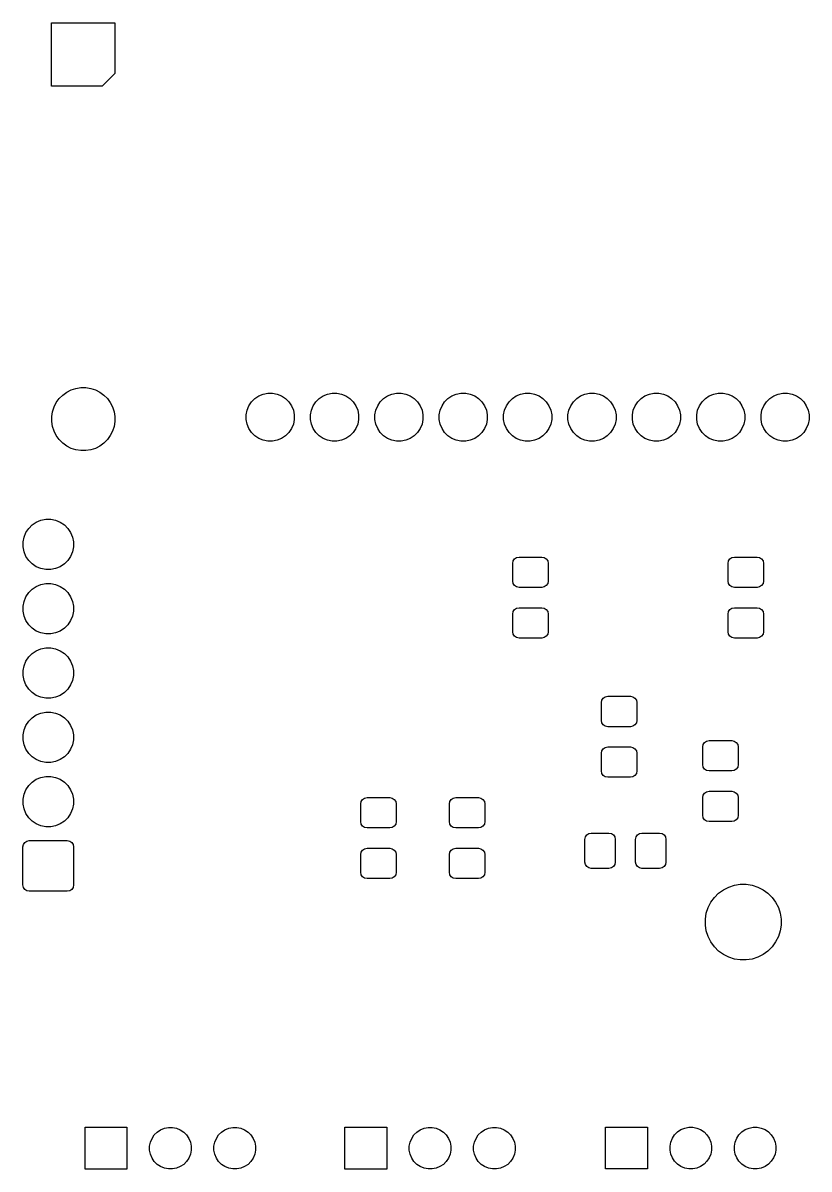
# Model space of a CAD drawing. Extents: x 113 to 235, y -124 to -74.
# Drawn here: x 142.72 to 173.75, y -124.07 to -78.8 of the extents above; entities that cross this region are included whole.
import ezdxf

# ---------------------------------------------------------------- set-up
doc = ezdxf.new("R2010")
doc.units = 0
doc.layers.add('BLACK', color=7, linetype='CONTINUOUS')

msp = doc.modelspace()

# ---------------------------------------------------------------- linework, layer by layer
at = {"layer": 'BLACK', "linetype": 'CONTINUOUS'}
for p, q in [((143.850002, -81.299998), (143.850002, -78.799998)), ((143.850002, -78.799998), (146.350002, -78.799998)), ((146.350002, -78.799998), (146.350002, -80.799998)), ((146.350002, -80.799998), (145.850002, -81.299998)), ((145.850002, -81.299998), (143.850002, -81.299998)), ((144.621647, -93.295149), (144.808194, -93.234536)), ((144.808194, -93.234536), (145.001927, -93.203851)), ((145.001927, -93.203851), (145.198075, -93.203851)), ((145.198075, -93.203851), (145.391808, -93.234536)), ((145.391808, -93.234536), (145.578355, -93.295149)), ((144.034201, -93.796875), (144.149494, -93.638188)), ((144.149494, -93.638188), (144.288191, -93.499491)), ((144.288191, -93.499491), (144.446878, -93.384198)), ((144.446878, -93.384198), (144.621647, -93.295149)), ((145.578355, -93.295149), (145.753124, -93.384198)), ((145.753124, -93.384198), (145.911811, -93.499491)), ((145.911811, -93.499491), (146.050508, -93.638188)), ((146.050508, -93.638188), (146.165801, -93.796875)), ((151.743708, -93.76574), (151.87574, -93.633708)), ((151.87574, -93.633708), (152.030995, -93.52997)), ((152.030995, -93.52997), (152.203504, -93.458514)), ((152.203504, -93.458514), (152.386639, -93.422087)), ((152.386639, -93.422087), (152.573361, -93.422087)), ((152.573361, -93.422087), (152.756496, -93.458514)), ((152.756496, -93.458514), (152.929005, -93.52997)), ((152.929005, -93.52997), (153.08426, -93.633708)), ((153.08426, -93.633708), (153.216292, -93.76574)), ((154.283708, -93.76574), (154.41574, -93.633708)), ((154.41574, -93.633708), (154.570995, -93.52997)), ((154.570995, -93.52997), (154.743504, -93.458514)), ((154.743504, -93.458514), (154.926639, -93.422087)), ((154.926639, -93.422087), (155.113361, -93.422087)), ((155.113361, -93.422087), (155.296496, -93.458514)), ((155.296496, -93.458514), (155.469005, -93.52997)), ((155.469005, -93.52997), (155.62426, -93.633708)), ((155.62426, -93.633708), (155.756292, -93.76574)), ((156.823708, -93.76574), (156.95574, -93.633708)), ((156.95574, -93.633708), (157.110995, -93.52997)), ((157.110995, -93.52997), (157.283504, -93.458514)), ((157.283504, -93.458514), (157.466639, -93.422087)), ((157.466639, -93.422087), (157.653361, -93.422087)), ((157.653361, -93.422087), (157.836496, -93.458514)), ((157.836496, -93.458514), (158.009005, -93.52997)), ((158.009005, -93.52997), (158.16426, -93.633708)), ((158.16426, -93.633708), (158.296292, -93.76574)), ((159.363708, -93.76574), (159.49574, -93.633708)), ((159.49574, -93.633708), (159.650995, -93.52997)), ((159.650995, -93.52997), (159.823504, -93.458514)), ((159.823504, -93.458514), (160.006639, -93.422087)), ((160.006639, -93.422087), (160.193361, -93.422087)), ((160.193361, -93.422087), (160.376496, -93.458514)), ((160.376496, -93.458514), (160.549005, -93.52997)), ((160.549005, -93.52997), (160.70426, -93.633708)), ((160.70426, -93.633708), (160.836292, -93.76574)), ((161.903708, -93.76574), (162.03574, -93.633708)), ((162.03574, -93.633708), (162.190995, -93.52997)), ((162.190995, -93.52997), (162.363504, -93.458514)), ((162.363504, -93.458514), (162.546639, -93.422087)), ((162.546639, -93.422087), (162.733361, -93.422087)), ((162.733361, -93.422087), (162.916496, -93.458514)), ((162.916496, -93.458514), (163.089005, -93.52997)), ((163.089005, -93.52997), (163.24426, -93.633708)), ((163.24426, -93.633708), (163.376292, -93.76574)), ((164.443708, -93.76574), (164.57574, -93.633708)), ((164.57574, -93.633708), (164.730995, -93.52997)), ((164.730995, -93.52997), (164.903504, -93.458514)), ((164.903504, -93.458514), (165.086639, -93.422087)), ((165.086639, -93.422087), (165.273361, -93.422087)), ((165.273361, -93.422087), (165.456496, -93.458514)), ((165.456496, -93.458514), (165.629005, -93.52997)), ((165.629005, -93.52997), (165.78426, -93.633708)), ((165.78426, -93.633708), (165.916292, -93.76574)), ((166.983708, -93.76574), (167.11574, -93.633708)), ((167.11574, -93.633708), (167.270995, -93.52997)), ((167.270995, -93.52997), (167.443504, -93.458514)), ((167.443504, -93.458514), (167.626639, -93.422087)), ((167.626639, -93.422087), (167.813361, -93.422087)), ((167.813361, -93.422087), (167.996496, -93.458514)), ((167.996496, -93.458514), (168.169005, -93.52997)), ((168.169005, -93.52997), (168.32426, -93.633708)), ((168.32426, -93.633708), (168.456292, -93.76574)), ((169.523708, -93.76574), (169.65574, -93.633708)), ((169.65574, -93.633708), (169.810995, -93.52997)), ((169.810995, -93.52997), (169.983504, -93.458514)), ((169.983504, -93.458514), (170.166639, -93.422087)), ((170.166639, -93.422087), (170.353361, -93.422087)), ((170.353361, -93.422087), (170.536496, -93.458514)), ((170.536496, -93.458514), (170.709005, -93.52997)), ((170.709005, -93.52997), (170.86426, -93.633708)), ((170.86426, -93.633708), (170.996292, -93.76574)), ((172.063708, -93.76574), (172.19574, -93.633708)), ((172.19574, -93.633708), (172.350995, -93.52997)), ((172.350995, -93.52997), (172.523504, -93.458514)), ((172.523504, -93.458514), (172.706639, -93.422087)), ((172.706639, -93.422087), (172.893361, -93.422087)), ((172.893361, -93.422087), (173.076496, -93.458514)), ((173.076496, -93.458514), (173.249005, -93.52997)), ((173.249005, -93.52997), (173.40426, -93.633708)), ((173.40426, -93.633708), (173.536292, -93.76574)), ((143.853854, -94.351924), (143.884539, -94.158191)), ((143.884539, -94.158191), (143.945152, -93.971644)), ((143.945152, -93.971644), (144.034201, -93.796875)), ((146.165801, -93.796875), (146.25485, -93.971644)), ((146.25485, -93.971644), (146.315463, -94.158191)), ((146.315463, -94.158191), (146.346148, -94.351924)), ((151.532087, -94.276639), (151.568514, -94.093504)), ((151.568514, -94.093504), (151.63997, -93.920995)), ((151.63997, -93.920995), (151.743708, -93.76574)), ((153.216292, -93.76574), (153.32003, -93.920995)), ((153.32003, -93.920995), (153.391486, -94.093504)), ((153.391486, -94.093504), (153.427913, -94.276639)), ((154.072087, -94.276639), (154.108514, -94.093504)), ((154.108514, -94.093504), (154.17997, -93.920995)), ((154.17997, -93.920995), (154.283708, -93.76574)), ((155.756292, -93.76574), (155.86003, -93.920995)), ((155.86003, -93.920995), (155.931486, -94.093504)), ((155.931486, -94.093504), (155.967913, -94.276639)), ((156.612087, -94.276639), (156.648514, -94.093504)), ((156.648514, -94.093504), (156.71997, -93.920995)), ((156.71997, -93.920995), (156.823708, -93.76574)), ((158.296292, -93.76574), (158.40003, -93.920995)), ((158.40003, -93.920995), (158.471486, -94.093504)), ((158.471486, -94.093504), (158.507913, -94.276639)), ((159.152087, -94.276639), (159.188514, -94.093504)), ((159.188514, -94.093504), (159.25997, -93.920995)), ((159.25997, -93.920995), (159.363708, -93.76574)), ((160.836292, -93.76574), (160.94003, -93.920995)), ((160.94003, -93.920995), (161.011486, -94.093504)), ((161.011486, -94.093504), (161.047913, -94.276639)), ((161.692087, -94.276639), (161.728514, -94.093504)), ((161.728514, -94.093504), (161.79997, -93.920995)), ((161.79997, -93.920995), (161.903708, -93.76574)), ((163.376292, -93.76574), (163.48003, -93.920995)), ((163.48003, -93.920995), (163.551486, -94.093504)), ((163.551486, -94.093504), (163.587913, -94.276639)), ((164.232087, -94.276639), (164.268514, -94.093504)), ((164.268514, -94.093504), (164.33997, -93.920995)), ((164.33997, -93.920995), (164.443708, -93.76574)), ((165.916292, -93.76574), (166.02003, -93.920995)), ((166.02003, -93.920995), (166.091486, -94.093504)), ((166.091486, -94.093504), (166.127913, -94.276639)), ((166.772087, -94.276639), (166.808514, -94.093504)), ((166.808514, -94.093504), (166.87997, -93.920995)), ((166.87997, -93.920995), (166.983708, -93.76574)), ((168.456292, -93.76574), (168.56003, -93.920995)), ((168.56003, -93.920995), (168.631486, -94.093504)), ((168.631486, -94.093504), (168.667913, -94.276639)), ((169.312087, -94.276639), (169.348514, -94.093504)), ((169.348514, -94.093504), (169.41997, -93.920995)), ((169.41997, -93.920995), (169.523708, -93.76574)), ((170.996292, -93.76574), (171.10003, -93.920995)), ((171.10003, -93.920995), (171.171486, -94.093504)), ((171.171486, -94.093504), (171.207913, -94.276639)), ((171.852087, -94.276639), (171.888514, -94.093504)), ((171.888514, -94.093504), (171.95997, -93.920995)), ((171.95997, -93.920995), (172.063708, -93.76574)), ((173.536292, -93.76574), (173.64003, -93.920995)), ((173.64003, -93.920995), (173.711486, -94.093504)), ((173.711486, -94.093504), (173.747913, -94.276639)), ((143.853854, -94.548072), (143.853854, -94.351924)), ((143.884539, -94.741805), (143.853854, -94.548072)), ((146.346148, -94.548072), (146.315463, -94.741805)), ((146.346148, -94.351924), (146.346148, -94.548072)), ((151.532087, -94.463361), (151.532087, -94.276639)), ((151.568514, -94.646496), (151.532087, -94.463361)), ((153.427913, -94.463361), (153.391486, -94.646496)), ((153.427913, -94.276639), (153.427913, -94.463361)), ((154.072087, -94.463361), (154.072087, -94.276639)), ((154.108514, -94.646496), (154.072087, -94.463361)), ((155.967913, -94.463361), (155.931486, -94.646496)), ((155.967913, -94.276639), (155.967913, -94.463361)), ((156.612087, -94.463361), (156.612087, -94.276639)), ((156.648514, -94.646496), (156.612087, -94.463361)), ((158.507913, -94.463361), (158.471486, -94.646496)), ((158.507913, -94.276639), (158.507913, -94.463361)), ((159.152087, -94.463361), (159.152087, -94.276639)), ((159.188514, -94.646496), (159.152087, -94.463361)), ((161.047913, -94.463361), (161.011486, -94.646496)), ((161.047913, -94.276639), (161.047913, -94.463361)), ((161.692087, -94.463361), (161.692087, -94.276639)), ((161.728514, -94.646496), (161.692087, -94.463361)), ((163.587913, -94.463361), (163.551486, -94.646496)), ((163.587913, -94.276639), (163.587913, -94.463361)), ((164.232087, -94.463361), (164.232087, -94.276639)), ((164.268514, -94.646496), (164.232087, -94.463361)), ((166.127913, -94.463361), (166.091486, -94.646496)), ((166.127913, -94.276639), (166.127913, -94.463361)), ((166.772087, -94.463361), (166.772087, -94.276639)), ((166.808514, -94.646496), (166.772087, -94.463361)), ((168.667913, -94.463361), (168.631486, -94.646496)), ((168.667913, -94.276639), (168.667913, -94.463361)), ((169.312087, -94.463361), (169.312087, -94.276639)), ((169.348514, -94.646496), (169.312087, -94.463361)), ((171.207913, -94.463361), (171.171486, -94.646496)), ((171.207913, -94.276639), (171.207913, -94.463361)), ((171.852087, -94.463361), (171.852087, -94.276639)), ((171.888514, -94.646496), (171.852087, -94.463361)), ((173.747913, -94.463361), (173.711486, -94.646496)), ((173.747913, -94.276639), (173.747913, -94.463361)), ((143.945152, -94.928352), (143.884539, -94.741805)), ((144.034201, -95.103121), (143.945152, -94.928352)), ((146.25485, -94.928352), (146.165801, -95.103121)), ((146.315463, -94.741805), (146.25485, -94.928352)), ((151.63997, -94.819005), (151.568514, -94.646496)), ((151.743708, -94.97426), (151.63997, -94.819005)), ((151.87574, -95.106292), (151.743708, -94.97426)), ((153.216292, -94.97426), (153.08426, -95.106292)), ((153.32003, -94.819005), (153.216292, -94.97426)), ((153.391486, -94.646496), (153.32003, -94.819005)), ((154.17997, -94.819005), (154.108514, -94.646496)), ((154.283708, -94.97426), (154.17997, -94.819005)), ((154.41574, -95.106292), (154.283708, -94.97426)), ((155.756292, -94.97426), (155.62426, -95.106292)), ((155.86003, -94.819005), (155.756292, -94.97426)), ((155.931486, -94.646496), (155.86003, -94.819005)), ((156.71997, -94.819005), (156.648514, -94.646496)), ((156.823708, -94.97426), (156.71997, -94.819005)), ((156.95574, -95.106292), (156.823708, -94.97426)), ((158.296292, -94.97426), (158.16426, -95.106292)), ((158.40003, -94.819005), (158.296292, -94.97426)), ((158.471486, -94.646496), (158.40003, -94.819005)), ((159.25997, -94.819005), (159.188514, -94.646496)), ((159.363708, -94.97426), (159.25997, -94.819005)), ((159.49574, -95.106292), (159.363708, -94.97426)), ((160.836292, -94.97426), (160.70426, -95.106292)), ((160.94003, -94.819005), (160.836292, -94.97426)), ((161.011486, -94.646496), (160.94003, -94.819005)), ((161.79997, -94.819005), (161.728514, -94.646496)), ((161.903708, -94.97426), (161.79997, -94.819005)), ((162.03574, -95.106292), (161.903708, -94.97426)), ((163.376292, -94.97426), (163.24426, -95.106292)), ((163.48003, -94.819005), (163.376292, -94.97426)), ((163.551486, -94.646496), (163.48003, -94.819005)), ((164.33997, -94.819005), (164.268514, -94.646496)), ((164.443708, -94.97426), (164.33997, -94.819005)), ((164.57574, -95.106292), (164.443708, -94.97426)), ((165.916292, -94.97426), (165.78426, -95.106292)), ((166.02003, -94.819005), (165.916292, -94.97426)), ((166.091486, -94.646496), (166.02003, -94.819005)), ((166.87997, -94.819005), (166.808514, -94.646496)), ((166.983708, -94.97426), (166.87997, -94.819005)), ((167.11574, -95.106292), (166.983708, -94.97426)), ((168.456292, -94.97426), (168.32426, -95.106292)), ((168.56003, -94.819005), (168.456292, -94.97426)), ((168.631486, -94.646496), (168.56003, -94.819005)), ((169.41997, -94.819005), (169.348514, -94.646496)), ((169.523708, -94.97426), (169.41997, -94.819005)), ((169.65574, -95.106292), (169.523708, -94.97426)), ((170.996292, -94.97426), (170.86426, -95.106292)), ((171.10003, -94.819005), (170.996292, -94.97426)), ((171.171486, -94.646496), (171.10003, -94.819005)), ((171.95997, -94.819005), (171.888514, -94.646496)), ((172.063708, -94.97426), (171.95997, -94.819005)), ((172.19574, -95.106292), (172.063708, -94.97426)), ((173.536292, -94.97426), (173.40426, -95.106292)), ((173.64003, -94.819005), (173.536292, -94.97426)), ((173.711486, -94.646496), (173.64003, -94.819005)), ((144.149494, -95.261808), (144.034201, -95.103121)), ((144.288191, -95.400505), (144.149494, -95.261808)), ((144.446878, -95.515798), (144.288191, -95.400505)), ((144.621647, -95.604847), (144.446878, -95.515798)), ((145.753124, -95.515798), (145.578355, -95.604847)), ((145.911811, -95.400505), (145.753124, -95.515798)), ((146.050508, -95.261808), (145.911811, -95.400505)), ((146.165801, -95.103121), (146.050508, -95.261808)), ((152.030995, -95.21003), (151.87574, -95.106292)), ((152.203504, -95.281486), (152.030995, -95.21003)), ((152.386639, -95.317913), (152.203504, -95.281486)), ((152.573361, -95.317913), (152.386639, -95.317913)), ((152.756496, -95.281486), (152.573361, -95.317913)), ((152.929005, -95.21003), (152.756496, -95.281486)), ((153.08426, -95.106292), (152.929005, -95.21003)), ((154.570995, -95.21003), (154.41574, -95.106292)), ((154.743504, -95.281486), (154.570995, -95.21003)), ((154.926639, -95.317913), (154.743504, -95.281486)), ((155.113361, -95.317913), (154.926639, -95.317913)), ((155.296496, -95.281486), (155.113361, -95.317913)), ((155.469005, -95.21003), (155.296496, -95.281486)), ((155.62426, -95.106292), (155.469005, -95.21003)), ((157.110995, -95.21003), (156.95574, -95.106292)), ((157.283504, -95.281486), (157.110995, -95.21003)), ((157.466639, -95.317913), (157.283504, -95.281486)), ((157.653361, -95.317913), (157.466639, -95.317913)), ((157.836496, -95.281486), (157.653361, -95.317913)), ((158.009005, -95.21003), (157.836496, -95.281486)), ((158.16426, -95.106292), (158.009005, -95.21003)), ((159.650995, -95.21003), (159.49574, -95.106292)), ((159.823504, -95.281486), (159.650995, -95.21003)), ((160.006639, -95.317913), (159.823504, -95.281486)), ((160.193361, -95.317913), (160.006639, -95.317913)), ((160.376496, -95.281486), (160.193361, -95.317913)), ((160.549005, -95.21003), (160.376496, -95.281486)), ((160.70426, -95.106292), (160.549005, -95.21003)), ((162.190995, -95.21003), (162.03574, -95.106292)), ((162.363504, -95.281486), (162.190995, -95.21003)), ((162.546639, -95.317913), (162.363504, -95.281486)), ((162.733361, -95.317913), (162.546639, -95.317913)), ((162.916496, -95.281486), (162.733361, -95.317913)), ((163.089005, -95.21003), (162.916496, -95.281486)), ((163.24426, -95.106292), (163.089005, -95.21003)), ((164.730995, -95.21003), (164.57574, -95.106292)), ((164.903504, -95.281486), (164.730995, -95.21003)), ((165.086639, -95.317913), (164.903504, -95.281486)), ((165.273361, -95.317913), (165.086639, -95.317913)), ((165.456496, -95.281486), (165.273361, -95.317913)), ((165.629005, -95.21003), (165.456496, -95.281486)), ((165.78426, -95.106292), (165.629005, -95.21003)), ((167.270995, -95.21003), (167.11574, -95.106292)), ((167.443504, -95.281486), (167.270995, -95.21003)), ((167.626639, -95.317913), (167.443504, -95.281486)), ((167.813361, -95.317913), (167.626639, -95.317913)), ((167.996496, -95.281486), (167.813361, -95.317913)), ((168.169005, -95.21003), (167.996496, -95.281486)), ((168.32426, -95.106292), (168.169005, -95.21003)), ((169.810995, -95.21003), (169.65574, -95.106292)), ((169.983504, -95.281486), (169.810995, -95.21003)), ((170.166639, -95.317913), (169.983504, -95.281486)), ((170.353361, -95.317913), (170.166639, -95.317913)), ((170.536496, -95.281486), (170.353361, -95.317913)), ((170.709005, -95.21003), (170.536496, -95.281486)), ((170.86426, -95.106292), (170.709005, -95.21003)), ((172.350995, -95.21003), (172.19574, -95.106292)), ((172.523504, -95.281486), (172.350995, -95.21003)), ((172.706639, -95.317913), (172.523504, -95.281486)), ((172.893361, -95.317913), (172.706639, -95.317913)), ((173.076496, -95.281486), (172.893361, -95.317913)), ((173.249005, -95.21003), (173.076496, -95.281486)), ((173.40426, -95.106292), (173.249005, -95.21003)), ((144.808194, -95.66546), (144.621647, -95.604847)), ((145.001927, -95.696145), (144.808194, -95.66546)), ((145.198075, -95.696145), (145.001927, -95.696145)), ((145.391808, -95.66546), (145.198075, -95.696145)), ((145.578355, -95.604847), (145.391808, -95.66546)), ((142.944482, -98.765605), (143.083099, -98.626988)), ((143.083099, -98.626988), (143.246095, -98.518077)), ((143.246095, -98.518077), (143.427207, -98.443058)), ((143.427207, -98.443058), (143.619475, -98.404813)), ((143.619475, -98.404813), (143.815509, -98.404813)), ((143.815509, -98.404813), (144.007777, -98.443058)), ((144.007777, -98.443058), (144.188889, -98.518077)), ((144.188889, -98.518077), (144.351885, -98.626988)), ((144.351885, -98.626988), (144.490502, -98.765605)), ((142.722307, -99.301981), (142.760552, -99.109713)), ((142.760552, -99.109713), (142.835571, -98.928601)), ((142.835571, -98.928601), (142.944482, -98.765605)), ((144.490502, -98.765605), (144.599413, -98.928601)), ((144.599413, -98.928601), (144.674432, -99.109713)), ((144.674432, -99.109713), (144.712677, -99.301981)), ((142.722307, -99.498015), (142.722307, -99.301981)), ((142.760552, -99.690283), (142.722307, -99.498015)), ((144.712677, -99.498015), (144.674432, -99.690283)), ((144.712677, -99.301981), (144.712677, -99.498015)), ((142.835571, -99.871395), (142.760552, -99.690283)), ((142.944482, -100.034391), (142.835571, -99.871395)), ((143.083099, -100.173008), (142.944482, -100.034391)), ((144.490502, -100.034391), (144.351885, -100.173008)), ((144.599413, -99.871395), (144.490502, -100.034391)), ((144.674432, -99.690283), (144.599413, -99.871395)), ((162.05, -100.15), (162.06903, -100.054329)), ((162.06903, -100.054329), (162.123223, -99.973223)), ((162.123223, -99.973223), (162.204329, -99.91903)), ((162.204329, -99.91903), (162.3, -99.9)), ((162.3, -99.9), (163.2, -99.9)), ((163.2, -99.9), (163.295671, -99.91903)), ((163.295671, -99.91903), (163.376777, -99.973223)), ((163.376777, -99.973223), (163.43097, -100.054329)), ((163.43097, -100.054329), (163.45, -100.15)), ((170.55, -100.15), (170.56903, -100.054329)), ((170.56903, -100.054329), (170.623223, -99.973223)), ((170.623223, -99.973223), (170.704329, -99.91903)), ((170.704329, -99.91903), (170.8, -99.9)), ((170.8, -99.9), (171.7, -99.9)), ((171.7, -99.9), (171.795671, -99.91903)), ((171.795671, -99.91903), (171.876777, -99.973223)), ((171.876777, -99.973223), (171.93097, -100.054329)), ((171.93097, -100.054329), (171.95, -100.15)), ((143.246095, -100.281919), (143.083099, -100.173008)), ((143.427207, -100.356938), (143.246095, -100.281919)), ((143.619475, -100.395183), (143.427207, -100.356938)), ((143.815509, -100.395183), (143.619475, -100.395183)), ((144.007777, -100.356938), (143.815509, -100.395183)), ((144.188889, -100.281919), (144.007777, -100.356938)), ((144.351885, -100.173008), (144.188889, -100.281919)), ((162.05, -100.85), (162.05, -100.15)), ((163.45, -100.15), (163.45, -100.85)), ((170.55, -100.85), (170.55, -100.15)), ((171.95, -100.15), (171.95, -100.85)), ((143.427213, -100.983059), (143.619481, -100.944814)), ((143.619481, -100.944814), (143.815515, -100.944814)), ((143.815515, -100.944814), (144.007783, -100.983059)), ((162.06903, -100.945671), (162.05, -100.85)), ((162.123223, -101.026777), (162.06903, -100.945671)), ((163.43097, -100.945671), (163.376777, -101.026777)), ((163.45, -100.85), (163.43097, -100.945671)), ((170.56903, -100.945671), (170.55, -100.85)), ((170.623223, -101.026777), (170.56903, -100.945671)), ((171.93097, -100.945671), (171.876777, -101.026777)), ((171.95, -100.85), (171.93097, -100.945671)), ((142.835577, -101.468602), (142.944488, -101.305606)), ((142.944488, -101.305606), (143.083105, -101.166989)), ((143.083105, -101.166989), (143.246101, -101.058078)), ((143.246101, -101.058078), (143.427213, -100.983059)), ((144.007783, -100.983059), (144.188895, -101.058078)), ((144.188895, -101.058078), (144.351891, -101.166989)), ((144.351891, -101.166989), (144.490508, -101.305606)), ((144.490508, -101.305606), (144.599419, -101.468602)), ((162.204329, -101.08097), (162.123223, -101.026777)), ((162.3, -101.1), (162.204329, -101.08097)), ((163.2, -101.1), (162.3, -101.1)), ((163.295671, -101.08097), (163.2, -101.1)), ((163.376777, -101.026777), (163.295671, -101.08097)), ((170.704329, -101.08097), (170.623223, -101.026777)), ((170.8, -101.1), (170.704329, -101.08097)), ((171.7, -101.1), (170.8, -101.1)), ((171.795671, -101.08097), (171.7, -101.1)), ((171.876777, -101.026777), (171.795671, -101.08097)), ((142.722313, -101.841982), (142.760558, -101.649714)), ((142.722313, -102.038016), (142.722313, -101.841982)), ((142.760558, -101.649714), (142.835577, -101.468602)), ((144.599419, -101.468602), (144.674438, -101.649714)), ((144.674438, -101.649714), (144.712683, -101.841982)), ((144.712683, -101.841982), (144.712683, -102.038016)), ((142.760558, -102.230284), (142.722313, -102.038016)), ((142.835577, -102.411396), (142.760558, -102.230284)), ((144.674438, -102.230284), (144.599419, -102.411396)), ((144.712683, -102.038016), (144.674438, -102.230284)), ((162.05, -102.15), (162.06903, -102.054329)), ((162.05, -102.85), (162.05, -102.15)), ((162.06903, -102.054329), (162.123223, -101.973223)), ((162.123223, -101.973223), (162.204329, -101.91903)), ((162.204329, -101.91903), (162.3, -101.9)), ((162.3, -101.9), (163.2, -101.9)), ((163.2, -101.9), (163.295671, -101.91903)), ((163.295671, -101.91903), (163.376777, -101.973223)), ((163.376777, -101.973223), (163.43097, -102.054329)), ((163.43097, -102.054329), (163.45, -102.15)), ((163.45, -102.15), (163.45, -102.85)), ((170.55, -102.15), (170.56903, -102.054329)), ((170.55, -102.85), (170.55, -102.15)), ((170.56903, -102.054329), (170.623223, -101.973223)), ((170.623223, -101.973223), (170.704329, -101.91903)), ((170.704329, -101.91903), (170.8, -101.9)), ((170.8, -101.9), (171.7, -101.9)), ((171.7, -101.9), (171.795671, -101.91903)), ((171.795671, -101.91903), (171.876777, -101.973223)), ((171.876777, -101.973223), (171.93097, -102.054329)), ((171.93097, -102.054329), (171.95, -102.15)), ((171.95, -102.15), (171.95, -102.85)), ((142.944488, -102.574392), (142.835577, -102.411396)), ((143.083105, -102.713009), (142.944488, -102.574392)), ((143.246101, -102.82192), (143.083105, -102.713009)), ((144.351891, -102.713009), (144.188895, -102.82192)), ((144.490508, -102.574392), (144.351891, -102.713009)), ((144.599419, -102.411396), (144.490508, -102.574392)), ((143.427213, -102.896939), (143.246101, -102.82192)), ((143.619481, -102.935184), (143.427213, -102.896939)), ((143.815515, -102.935184), (143.619481, -102.935184)), ((144.007783, -102.896939), (143.815515, -102.935184)), ((144.188895, -102.82192), (144.007783, -102.896939)), ((162.06903, -102.945671), (162.05, -102.85)), ((162.123223, -103.026777), (162.06903, -102.945671)), ((162.204329, -103.08097), (162.123223, -103.026777)), ((162.3, -103.1), (162.204329, -103.08097)), ((163.2, -103.1), (162.3, -103.1)), ((163.295671, -103.08097), (163.2, -103.1)), ((163.376777, -103.026777), (163.295671, -103.08097)), ((163.43097, -102.945671), (163.376777, -103.026777)), ((163.45, -102.85), (163.43097, -102.945671)), ((170.56903, -102.945671), (170.55, -102.85)), ((170.623223, -103.026777), (170.56903, -102.945671)), ((170.704329, -103.08097), (170.623223, -103.026777)), ((170.8, -103.1), (170.704329, -103.08097)), ((171.7, -103.1), (170.8, -103.1)), ((171.795671, -103.08097), (171.7, -103.1)), ((171.876777, -103.026777), (171.795671, -103.08097)), ((171.93097, -102.945671), (171.876777, -103.026777)), ((171.95, -102.85), (171.93097, -102.945671)), ((143.083104, -103.706989), (143.2461, -103.598078)), ((143.2461, -103.598078), (143.427212, -103.523059)), ((143.427212, -103.523059), (143.61948, -103.484814)), ((143.61948, -103.484814), (143.815514, -103.484814)), ((143.815514, -103.484814), (144.007782, -103.523059)), ((144.007782, -103.523059), (144.188894, -103.598078)), ((144.188894, -103.598078), (144.35189, -103.706989)), ((142.760557, -104.189714), (142.835576, -104.008602)), ((142.835576, -104.008602), (142.944487, -103.845606)), ((142.944487, -103.845606), (143.083104, -103.706989)), ((144.35189, -103.706989), (144.490507, -103.845606)), ((144.490507, -103.845606), (144.599418, -104.008602)), ((144.599418, -104.008602), (144.674437, -104.189714)), ((142.722312, -104.381982), (142.760557, -104.189714)), ((142.722312, -104.578016), (142.722312, -104.381982)), ((142.760557, -104.770284), (142.722312, -104.578016)), ((144.674437, -104.189714), (144.712682, -104.381982)), ((144.712682, -104.578016), (144.674437, -104.770284)), ((144.712682, -104.381982), (144.712682, -104.578016)), ((142.835576, -104.951396), (142.760557, -104.770284)), ((142.944487, -105.114392), (142.835576, -104.951396)), ((144.599418, -104.951396), (144.490507, -105.114392)), ((144.674437, -104.770284), (144.599418, -104.951396)), ((143.083104, -105.253009), (142.944487, -105.114392)), ((143.2461, -105.36192), (143.083104, -105.253009)), ((143.427212, -105.436939), (143.2461, -105.36192)), ((143.61948, -105.475184), (143.427212, -105.436939)), ((143.815514, -105.475184), (143.61948, -105.475184)), ((144.007782, -105.436939), (143.815514, -105.475184)), ((144.188894, -105.36192), (144.007782, -105.436939)), ((144.35189, -105.253009), (144.188894, -105.36192)), ((144.490507, -105.114392), (144.35189, -105.253009)), ((165.56903, -105.554329), (165.623223, -105.473223)), ((165.623223, -105.473223), (165.704329, -105.41903)), ((165.704329, -105.41903), (165.8, -105.4)), ((165.8, -105.4), (166.7, -105.4)), ((166.7, -105.4), (166.795671, -105.41903)), ((166.795671, -105.41903), (166.876777, -105.473223)), ((166.876777, -105.473223), (166.93097, -105.554329)), ((165.55, -105.65), (165.56903, -105.554329)), ((165.55, -106.35), (165.55, -105.65)), ((166.93097, -105.554329), (166.95, -105.65)), ((166.95, -105.65), (166.95, -106.35)), ((142.835571, -106.548603), (142.944482, -106.385607)), ((142.944482, -106.385607), (143.083099, -106.24699)), ((143.083099, -106.24699), (143.246095, -106.138079)), ((143.246095, -106.138079), (143.427207, -106.06306)), ((143.427207, -106.06306), (143.619475, -106.024815)), ((143.619475, -106.024815), (143.815509, -106.024815)), ((143.815509, -106.024815), (144.007777, -106.06306)), ((144.007777, -106.06306), (144.188889, -106.138079)), ((144.188889, -106.138079), (144.351885, -106.24699)), ((144.351885, -106.24699), (144.490502, -106.385607)), ((144.490502, -106.385607), (144.599413, -106.548603)), ((165.56903, -106.445671), (165.55, -106.35)), ((166.95, -106.35), (166.93097, -106.445671)), ((142.722307, -106.921983), (142.760552, -106.729715)), ((142.760552, -106.729715), (142.835571, -106.548603)), ((144.599413, -106.548603), (144.674432, -106.729715)), ((144.674432, -106.729715), (144.712677, -106.921983)), ((165.623223, -106.526777), (165.56903, -106.445671)), ((165.704329, -106.58097), (165.623223, -106.526777)), ((165.8, -106.6), (165.704329, -106.58097)), ((166.7, -106.6), (165.8, -106.6)), ((166.795671, -106.58097), (166.7, -106.6)), ((166.876777, -106.526777), (166.795671, -106.58097)), ((166.93097, -106.445671), (166.876777, -106.526777)), ((142.722307, -107.118017), (142.722307, -106.921983)), ((142.760552, -107.310285), (142.722307, -107.118017)), ((144.712677, -107.118017), (144.674432, -107.310285)), ((144.712677, -106.921983), (144.712677, -107.118017)), ((169.56903, -107.304329), (169.623223, -107.223223)), ((169.623223, -107.223223), (169.704329, -107.16903)), ((169.704329, -107.16903), (169.8, -107.15)), ((169.8, -107.15), (170.7, -107.15)), ((170.7, -107.15), (170.795671, -107.16903)), ((170.795671, -107.16903), (170.876777, -107.223223)), ((170.876777, -107.223223), (170.93097, -107.304329)), ((142.835571, -107.491397), (142.760552, -107.310285)), ((142.944482, -107.654393), (142.835571, -107.491397)), ((143.083099, -107.79301), (142.944482, -107.654393)), ((144.490502, -107.654393), (144.351885, -107.79301)), ((144.599413, -107.491397), (144.490502, -107.654393)), ((144.674432, -107.310285), (144.599413, -107.491397)), ((165.55, -107.65), (165.56903, -107.554329)), ((165.55, -108.35), (165.55, -107.65)), ((165.56903, -107.554329), (165.623223, -107.473223)), ((165.623223, -107.473223), (165.704329, -107.41903)), ((165.704329, -107.41903), (165.8, -107.4)), ((165.8, -107.4), (166.7, -107.4)), ((166.7, -107.4), (166.795671, -107.41903)), ((166.795671, -107.41903), (166.876777, -107.473223)), ((166.876777, -107.473223), (166.93097, -107.554329)), ((166.93097, -107.554329), (166.95, -107.65)), ((166.95, -107.65), (166.95, -108.35)), ((169.55, -107.4), (169.56903, -107.304329)), ((169.55, -108.1), (169.55, -107.4)), ((170.93097, -107.304329), (170.95, -107.4)), ((170.95, -107.4), (170.95, -108.1)), ((143.246095, -107.901921), (143.083099, -107.79301)), ((143.427207, -107.97694), (143.246095, -107.901921)), ((143.619475, -108.015185), (143.427207, -107.97694)), ((143.815509, -108.015185), (143.619475, -108.015185)), ((144.007777, -107.97694), (143.815509, -108.015185)), ((144.188889, -107.901921), (144.007777, -107.97694)), ((144.351885, -107.79301), (144.188889, -107.901921)), ((169.56903, -108.195671), (169.55, -108.1)), ((169.623223, -108.276777), (169.56903, -108.195671)), ((170.93097, -108.195671), (170.876777, -108.276777)), ((170.95, -108.1), (170.93097, -108.195671)), ((143.2461, -108.678078), (143.427212, -108.603059)), ((143.427212, -108.603059), (143.61948, -108.564814)), ((143.61948, -108.564814), (143.815514, -108.564814)), ((143.815514, -108.564814), (144.007782, -108.603059)), ((144.007782, -108.603059), (144.188894, -108.678078)), ((165.56903, -108.445671), (165.55, -108.35)), ((165.623223, -108.526777), (165.56903, -108.445671)), ((165.704329, -108.58097), (165.623223, -108.526777)), ((165.8, -108.6), (165.704329, -108.58097)), ((166.7, -108.6), (165.8, -108.6)), ((166.795671, -108.58097), (166.7, -108.6)), ((166.876777, -108.526777), (166.795671, -108.58097)), ((166.93097, -108.445671), (166.876777, -108.526777)), ((166.95, -108.35), (166.93097, -108.445671)), ((169.704329, -108.33097), (169.623223, -108.276777)), ((169.8, -108.35), (169.704329, -108.33097)), ((170.7, -108.35), (169.8, -108.35)), ((170.795671, -108.33097), (170.7, -108.35)), ((170.876777, -108.276777), (170.795671, -108.33097)), ((142.760557, -109.269714), (142.835576, -109.088602)), ((142.835576, -109.088602), (142.944487, -108.925606)), ((142.944487, -108.925606), (143.083104, -108.786989)), ((143.083104, -108.786989), (143.2461, -108.678078)), ((144.188894, -108.678078), (144.35189, -108.786989)), ((144.35189, -108.786989), (144.490507, -108.925606)), ((144.490507, -108.925606), (144.599418, -109.088602)), ((144.599418, -109.088602), (144.674437, -109.269714)), ((142.722312, -109.461982), (142.760557, -109.269714)), ((142.722312, -109.658016), (142.722312, -109.461982)), ((144.674437, -109.269714), (144.712682, -109.461982)), ((144.712682, -109.461982), (144.712682, -109.658016)), ((156.05, -109.65), (156.06903, -109.554329)), ((156.06903, -109.554329), (156.123223, -109.473223)), ((156.123223, -109.473223), (156.204329, -109.41903)), ((156.204329, -109.41903), (156.3, -109.4)), ((156.3, -109.4), (157.2, -109.4)), ((157.2, -109.4), (157.295671, -109.41903)), ((157.295671, -109.41903), (157.376777, -109.473223)), ((157.376777, -109.473223), (157.43097, -109.554329)), ((157.43097, -109.554329), (157.45, -109.65)), ((159.55, -109.65), (159.56903, -109.554329)), ((159.56903, -109.554329), (159.623223, -109.473223)), ((159.623223, -109.473223), (159.704329, -109.41903)), ((159.704329, -109.41903), (159.8, -109.4)), ((159.8, -109.4), (160.7, -109.4)), ((160.7, -109.4), (160.795671, -109.41903)), ((160.795671, -109.41903), (160.876777, -109.473223)), ((160.876777, -109.473223), (160.93097, -109.554329)), ((160.93097, -109.554329), (160.95, -109.65)), ((169.55, -109.4), (169.56903, -109.304329)), ((169.55, -110.1), (169.55, -109.4)), ((169.56903, -109.304329), (169.623223, -109.223223)), ((169.623223, -109.223223), (169.704329, -109.16903)), ((169.704329, -109.16903), (169.8, -109.15)), ((169.8, -109.15), (170.7, -109.15)), ((170.7, -109.15), (170.795671, -109.16903)), ((170.795671, -109.16903), (170.876777, -109.223223)), ((170.876777, -109.223223), (170.93097, -109.304329)), ((170.93097, -109.304329), (170.95, -109.4)), ((170.95, -109.4), (170.95, -110.1)), ((142.760557, -109.850284), (142.722312, -109.658016)), ((142.835576, -110.031396), (142.760557, -109.850284)), ((144.674437, -109.850284), (144.599418, -110.031396)), ((144.712682, -109.658016), (144.674437, -109.850284)), ((156.05, -110.35), (156.05, -109.65)), ((157.45, -109.65), (157.45, -110.35)), ((159.55, -110.35), (159.55, -109.65)), ((160.95, -109.65), (160.95, -110.35)), ((142.944487, -110.194392), (142.835576, -110.031396)), ((143.083104, -110.333009), (142.944487, -110.194392)), ((143.2461, -110.44192), (143.083104, -110.333009)), ((143.427212, -110.516939), (143.2461, -110.44192)), ((144.188894, -110.44192), (144.007782, -110.516939)), ((144.35189, -110.333009), (144.188894, -110.44192)), ((144.490507, -110.194392), (144.35189, -110.333009)), ((144.599418, -110.031396), (144.490507, -110.194392)), ((156.06903, -110.445671), (156.05, -110.35)), ((156.123223, -110.526777), (156.06903, -110.445671)), ((157.43097, -110.445671), (157.376777, -110.526777)), ((157.45, -110.35), (157.43097, -110.445671)), ((159.56903, -110.445671), (159.55, -110.35)), ((159.623223, -110.526777), (159.56903, -110.445671)), ((160.93097, -110.445671), (160.876777, -110.526777)), ((160.95, -110.35), (160.93097, -110.445671)), ((169.56903, -110.195671), (169.55, -110.1)), ((169.623223, -110.276777), (169.56903, -110.195671)), ((169.704329, -110.33097), (169.623223, -110.276777)), ((169.8, -110.35), (169.704329, -110.33097)), ((170.7, -110.35), (169.8, -110.35)), ((170.795671, -110.33097), (170.7, -110.35)), ((170.876777, -110.276777), (170.795671, -110.33097)), ((170.93097, -110.195671), (170.876777, -110.276777)), ((170.95, -110.1), (170.93097, -110.195671)), ((143.61948, -110.555184), (143.427212, -110.516939)), ((143.815514, -110.555184), (143.61948, -110.555184)), ((144.007782, -110.516939), (143.815514, -110.555184)), ((156.204329, -110.58097), (156.123223, -110.526777)), ((156.3, -110.6), (156.204329, -110.58097)), ((157.2, -110.6), (156.3, -110.6)), ((157.295671, -110.58097), (157.2, -110.6)), ((157.376777, -110.526777), (157.295671, -110.58097)), ((159.704329, -110.58097), (159.623223, -110.526777)), ((159.8, -110.6), (159.704329, -110.58097)), ((160.7, -110.6), (159.8, -110.6)), ((160.795671, -110.58097), (160.7, -110.6)), ((160.876777, -110.526777), (160.795671, -110.58097)), ((164.91903, -110.954329), (164.973223, -110.873223)), ((164.973223, -110.873223), (165.054329, -110.81903)), ((165.054329, -110.81903), (165.15, -110.8)), ((165.15, -110.8), (165.85, -110.8)), ((165.85, -110.8), (165.945671, -110.81903)), ((165.945671, -110.81903), (166.026777, -110.873223)), ((166.026777, -110.873223), (166.08097, -110.954329)), ((166.91903, -110.954329), (166.973223, -110.873223)), ((166.973223, -110.873223), (167.054329, -110.81903)), ((167.054329, -110.81903), (167.15, -110.8)), ((167.15, -110.8), (167.85, -110.8)), ((167.85, -110.8), (167.945671, -110.81903)), ((167.945671, -110.81903), (168.026777, -110.873223)), ((168.026777, -110.873223), (168.08097, -110.954329)), ((142.717497, -111.349999), (142.736527, -111.254328)), ((142.717497, -112.849999), (142.717497, -111.349999)), ((142.736527, -111.254328), (142.79072, -111.173222)), ((142.79072, -111.173222), (142.871826, -111.119029)), ((142.871826, -111.119029), (142.967497, -111.099999)), ((142.967497, -111.099999), (144.467497, -111.099999)), ((144.467497, -111.099999), (144.563168, -111.119029)), ((144.563168, -111.119029), (144.644274, -111.173222)), ((144.644274, -111.173222), (144.698467, -111.254328)), ((144.698467, -111.254328), (144.717497, -111.349999)), ((144.717497, -111.349999), (144.717497, -112.849999)), ((164.9, -111.05), (164.91903, -110.954329)), ((164.9, -111.95), (164.9, -111.05)), ((166.08097, -110.954329), (166.1, -111.05)), ((166.1, -111.05), (166.1, -111.95)), ((166.9, -111.05), (166.91903, -110.954329)), ((166.9, -111.95), (166.9, -111.05)), ((168.08097, -110.954329), (168.1, -111.05)), ((168.1, -111.05), (168.1, -111.95)), ((156.05, -111.65), (156.06903, -111.554329)), ((156.05, -112.35), (156.05, -111.65)), ((156.06903, -111.554329), (156.123223, -111.473223)), ((156.123223, -111.473223), (156.204329, -111.41903)), ((156.204329, -111.41903), (156.3, -111.4)), ((156.3, -111.4), (157.2, -111.4)), ((157.2, -111.4), (157.295671, -111.41903)), ((157.295671, -111.41903), (157.376777, -111.473223)), ((157.376777, -111.473223), (157.43097, -111.554329)), ((157.43097, -111.554329), (157.45, -111.65)), ((157.45, -111.65), (157.45, -112.35)), ((159.55, -111.65), (159.56903, -111.554329)), ((159.55, -112.35), (159.55, -111.65)), ((159.56903, -111.554329), (159.623223, -111.473223)), ((159.623223, -111.473223), (159.704329, -111.41903)), ((159.704329, -111.41903), (159.8, -111.4)), ((159.8, -111.4), (160.7, -111.4)), ((160.7, -111.4), (160.795671, -111.41903)), ((160.795671, -111.41903), (160.876777, -111.473223)), ((160.876777, -111.473223), (160.93097, -111.554329)), ((160.93097, -111.554329), (160.95, -111.65)), ((160.95, -111.65), (160.95, -112.35)), ((164.91903, -112.045671), (164.9, -111.95)), ((164.973223, -112.126777), (164.91903, -112.045671)), ((165.054329, -112.18097), (164.973223, -112.126777)), ((165.15, -112.2), (165.054329, -112.18097)), ((165.85, -112.2), (165.15, -112.2)), ((165.945671, -112.18097), (165.85, -112.2)), ((166.026777, -112.126777), (165.945671, -112.18097)), ((166.08097, -112.045671), (166.026777, -112.126777)), ((166.1, -111.95), (166.08097, -112.045671)), ((166.91903, -112.045671), (166.9, -111.95)), ((166.973223, -112.126777), (166.91903, -112.045671)), ((167.054329, -112.18097), (166.973223, -112.126777)), ((167.15, -112.2), (167.054329, -112.18097)), ((167.85, -112.2), (167.15, -112.2)), ((167.945671, -112.18097), (167.85, -112.2)), ((168.026777, -112.126777), (167.945671, -112.18097)), ((168.08097, -112.045671), (168.026777, -112.126777)), ((168.1, -111.95), (168.08097, -112.045671)), ((156.06903, -112.445671), (156.05, -112.35)), ((156.123223, -112.526777), (156.06903, -112.445671)), ((156.204329, -112.58097), (156.123223, -112.526777)), ((156.3, -112.6), (156.204329, -112.58097)), ((157.2, -112.6), (156.3, -112.6)), ((157.295671, -112.58097), (157.2, -112.6)), ((157.376777, -112.526777), (157.295671, -112.58097)), ((157.43097, -112.445671), (157.376777, -112.526777)), ((157.45, -112.35), (157.43097, -112.445671)), ((159.56903, -112.445671), (159.55, -112.35)), ((159.623223, -112.526777), (159.56903, -112.445671)), ((159.704329, -112.58097), (159.623223, -112.526777)), ((159.8, -112.6), (159.704329, -112.58097)), ((160.7, -112.6), (159.8, -112.6)), ((160.795671, -112.58097), (160.7, -112.6)), ((160.876777, -112.526777), (160.795671, -112.58097)), ((160.93097, -112.445671), (160.876777, -112.526777)), ((160.95, -112.35), (160.93097, -112.445671)), ((142.736527, -112.94567), (142.717497, -112.849999)), ((142.79072, -113.026776), (142.736527, -112.94567)), ((142.871826, -113.080969), (142.79072, -113.026776)), ((142.967497, -113.099999), (142.871826, -113.080969)), ((144.467497, -113.099999), (142.967497, -113.099999)), ((144.563168, -113.080969), (144.467497, -113.099999)), ((144.644274, -113.026776), (144.563168, -113.080969)), ((144.698467, -112.94567), (144.644274, -113.026776)), ((144.717497, -112.849999), (144.698467, -112.94567)), ((170.009391, -113.345828), (170.175828, -113.179391)), ((170.175828, -113.179391), (170.366252, -113.04104)), ((170.366252, -113.04104), (170.575975, -112.934181)), ((170.575975, -112.934181), (170.799832, -112.861445)), ((170.799832, -112.861445), (171.032311, -112.824624)), ((171.032311, -112.824624), (171.267689, -112.824624)), ((171.267689, -112.824624), (171.500168, -112.861445)), ((171.500168, -112.861445), (171.724025, -112.934181)), ((171.724025, -112.934181), (171.933748, -113.04104)), ((171.933748, -113.04104), (172.124172, -113.179391)), ((172.124172, -113.179391), (172.290609, -113.345828)), ((169.764181, -113.745975), (169.87104, -113.536252)), ((169.87104, -113.536252), (170.009391, -113.345828)), ((172.290609, -113.345828), (172.42896, -113.536252)), ((172.42896, -113.536252), (172.535819, -113.745975)), ((169.654624, -114.202311), (169.691445, -113.969832)), ((169.691445, -113.969832), (169.764181, -113.745975)), ((172.535819, -113.745975), (172.608555, -113.969832)), ((172.608555, -113.969832), (172.645376, -114.202311)), ((169.654624, -114.437689), (169.654624, -114.202311)), ((169.691445, -114.670168), (169.654624, -114.437689)), ((172.645376, -114.437689), (172.608555, -114.670168)), ((172.645376, -114.202311), (172.645376, -114.437689)), ((169.764181, -114.894025), (169.691445, -114.670168)), ((169.87104, -115.103748), (169.764181, -114.894025)), ((172.535819, -114.894025), (172.42896, -115.103748)), ((172.608555, -114.670168), (172.535819, -114.894025)), ((170.009391, -115.294172), (169.87104, -115.103748)), ((170.175828, -115.460609), (170.009391, -115.294172)), ((172.290609, -115.294172), (172.124172, -115.460609)), ((172.42896, -115.103748), (172.290609, -115.294172)), ((170.366252, -115.59896), (170.175828, -115.460609)), ((170.575975, -115.705819), (170.366252, -115.59896)), ((170.799832, -115.778555), (170.575975, -115.705819)), ((171.032311, -115.815376), (170.799832, -115.778555)), ((171.267689, -115.815376), (171.032311, -115.815376)), ((171.500168, -115.778555), (171.267689, -115.815376)), ((171.724025, -115.705819), (171.500168, -115.778555)), ((171.933748, -115.59896), (171.724025, -115.705819)), ((172.124172, -115.460609), (171.933748, -115.59896)), ((145.175, -124.075), (145.175, -122.425)), ((145.175, -122.425), (146.825, -122.425)), ((146.825, -122.425), (146.825, -124.075)), ((147.902266, -122.726626), (148.016626, -122.612266)), ((148.016626, -122.612266), (148.151098, -122.522415)), ((148.151098, -122.522415), (148.300515, -122.460524)), ((148.300515, -122.460524), (148.459136, -122.428973)), ((148.459136, -122.428973), (148.620864, -122.428973)), ((148.620864, -122.428973), (148.779485, -122.460524)), ((148.779485, -122.460524), (148.928902, -122.522415)), ((148.928902, -122.522415), (149.063374, -122.612266)), ((149.063374, -122.612266), (149.177734, -122.726626)), ((150.442266, -122.726626), (150.556626, -122.612266)), ((150.556626, -122.612266), (150.691098, -122.522415)), ((150.691098, -122.522415), (150.840515, -122.460524)), ((150.840515, -122.460524), (150.999136, -122.428973)), ((150.999136, -122.428973), (151.160864, -122.428973)), ((151.160864, -122.428973), (151.319485, -122.460524)), ((151.319485, -122.460524), (151.468902, -122.522415)), ((151.468902, -122.522415), (151.603374, -122.612266)), ((151.603374, -122.612266), (151.717734, -122.726626)), ((155.425, -124.075), (155.425, -122.425)), ((155.425, -122.425), (157.075, -122.425)), ((157.075, -122.425), (157.075, -124.075)), ((158.152266, -122.726626), (158.266626, -122.612266)), ((158.266626, -122.612266), (158.401098, -122.522415)), ((158.401098, -122.522415), (158.550515, -122.460524)), ((158.550515, -122.460524), (158.709136, -122.428973)), ((158.709136, -122.428973), (158.870864, -122.428973)), ((158.870864, -122.428973), (159.029485, -122.460524)), ((159.029485, -122.460524), (159.178902, -122.522415)), ((159.178902, -122.522415), (159.313374, -122.612266)), ((159.313374, -122.612266), (159.427734, -122.726626)), ((160.692266, -122.726626), (160.806626, -122.612266)), ((160.806626, -122.612266), (160.941098, -122.522415)), ((160.941098, -122.522415), (161.090515, -122.460524)), ((161.090515, -122.460524), (161.249136, -122.428973)), ((161.249136, -122.428973), (161.410864, -122.428973)), ((161.410864, -122.428973), (161.569485, -122.460524)), ((161.569485, -122.460524), (161.718902, -122.522415)), ((161.718902, -122.522415), (161.853374, -122.612266)), ((161.853374, -122.612266), (161.967734, -122.726626)), ((165.715, -124.07), (165.715, -122.42)), ((165.715, -122.42), (167.365, -122.42)), ((167.365, -122.42), (167.365, -124.07)), ((168.442266, -122.721626), (168.556626, -122.607266)), ((168.556626, -122.607266), (168.691098, -122.517415)), ((168.691098, -122.517415), (168.840515, -122.455524)), ((168.840515, -122.455524), (168.999136, -122.423973)), ((168.999136, -122.423973), (169.160864, -122.423973)), ((169.160864, -122.423973), (169.319485, -122.455524)), ((169.319485, -122.455524), (169.468902, -122.517415)), ((169.468902, -122.517415), (169.603374, -122.607266)), ((169.603374, -122.607266), (169.717734, -122.721626)), ((170.982266, -122.721626), (171.096626, -122.607266)), ((171.096626, -122.607266), (171.231098, -122.517415)), ((171.231098, -122.517415), (171.380515, -122.455524)), ((171.380515, -122.455524), (171.539136, -122.423973)), ((171.539136, -122.423973), (171.700864, -122.423973)), ((171.700864, -122.423973), (171.859485, -122.455524)), ((171.859485, -122.455524), (172.008902, -122.517415)), ((172.008902, -122.517415), (172.143374, -122.607266)), ((172.143374, -122.607266), (172.257734, -122.721626)), ((147.718973, -123.169136), (147.750524, -123.010515)), ((147.750524, -123.010515), (147.812415, -122.861098)), ((147.812415, -122.861098), (147.902266, -122.726626)), ((149.177734, -122.726626), (149.267585, -122.861098)), ((149.267585, -122.861098), (149.329476, -123.010515)), ((149.329476, -123.010515), (149.361027, -123.169136)), ((150.258973, -123.169136), (150.290524, -123.010515)), ((150.290524, -123.010515), (150.352415, -122.861098)), ((150.352415, -122.861098), (150.442266, -122.726626)), ((151.717734, -122.726626), (151.807585, -122.861098)), ((151.807585, -122.861098), (151.869476, -123.010515)), ((151.869476, -123.010515), (151.901027, -123.169136)), ((157.968973, -123.169136), (158.000524, -123.010515)), ((158.000524, -123.010515), (158.062415, -122.861098)), ((158.062415, -122.861098), (158.152266, -122.726626)), ((159.427734, -122.726626), (159.517585, -122.861098)), ((159.517585, -122.861098), (159.579476, -123.010515)), ((159.579476, -123.010515), (159.611027, -123.169136)), ((160.508973, -123.169136), (160.540524, -123.010515)), ((160.540524, -123.010515), (160.602415, -122.861098)), ((160.602415, -122.861098), (160.692266, -122.726626)), ((161.967734, -122.726626), (162.057585, -122.861098)), ((162.057585, -122.861098), (162.119476, -123.010515)), ((162.119476, -123.010515), (162.151027, -123.169136)), ((168.258973, -123.164136), (168.290524, -123.005515)), ((168.290524, -123.005515), (168.352415, -122.856098)), ((168.352415, -122.856098), (168.442266, -122.721626)), ((169.717734, -122.721626), (169.807585, -122.856098)), ((169.807585, -122.856098), (169.869476, -123.005515)), ((169.869476, -123.005515), (169.901027, -123.164136)), ((170.798973, -123.164136), (170.830524, -123.005515)), ((170.830524, -123.005515), (170.892415, -122.856098)), ((170.892415, -122.856098), (170.982266, -122.721626)), ((172.257734, -122.721626), (172.347585, -122.856098)), ((172.347585, -122.856098), (172.409476, -123.005515)), ((172.409476, -123.005515), (172.441027, -123.164136)), ((147.718973, -123.330864), (147.718973, -123.169136)), ((147.750524, -123.489485), (147.718973, -123.330864)), ((147.812415, -123.638902), (147.750524, -123.489485)), ((149.329476, -123.489485), (149.267585, -123.638902)), ((149.361027, -123.330864), (149.329476, -123.489485)), ((149.361027, -123.169136), (149.361027, -123.330864)), ((150.258973, -123.330864), (150.258973, -123.169136)), ((150.290524, -123.489485), (150.258973, -123.330864)), ((150.352415, -123.638902), (150.290524, -123.489485)), ((151.869476, -123.489485), (151.807585, -123.638902)), ((151.901027, -123.330864), (151.869476, -123.489485)), ((151.901027, -123.169136), (151.901027, -123.330864)), ((157.968973, -123.330864), (157.968973, -123.169136)), ((158.000524, -123.489485), (157.968973, -123.330864)), ((158.062415, -123.638902), (158.000524, -123.489485)), ((159.579476, -123.489485), (159.517585, -123.638902)), ((159.611027, -123.330864), (159.579476, -123.489485)), ((159.611027, -123.169136), (159.611027, -123.330864)), ((160.508973, -123.330864), (160.508973, -123.169136)), ((160.540524, -123.489485), (160.508973, -123.330864)), ((160.602415, -123.638902), (160.540524, -123.489485)), ((162.119476, -123.489485), (162.057585, -123.638902)), ((162.151027, -123.330864), (162.119476, -123.489485)), ((162.151027, -123.169136), (162.151027, -123.330864)), ((168.258973, -123.325864), (168.258973, -123.164136)), ((168.290524, -123.484485), (168.258973, -123.325864)), ((168.352415, -123.633902), (168.290524, -123.484485)), ((169.869476, -123.484485), (169.807585, -123.633902)), ((169.901027, -123.325864), (169.869476, -123.484485)), ((169.901027, -123.164136), (169.901027, -123.325864)), ((170.798973, -123.325864), (170.798973, -123.164136)), ((170.830524, -123.484485), (170.798973, -123.325864)), ((170.892415, -123.633902), (170.830524, -123.484485)), ((172.409476, -123.484485), (172.347585, -123.633902)), ((172.441027, -123.325864), (172.409476, -123.484485)), ((172.441027, -123.164136), (172.441027, -123.325864)), ((147.902266, -123.773374), (147.812415, -123.638902)), ((148.016626, -123.887734), (147.902266, -123.773374)), ((148.151098, -123.977585), (148.016626, -123.887734)), ((148.300515, -124.039476), (148.151098, -123.977585)), ((148.459136, -124.071027), (148.300515, -124.039476)), ((148.779485, -124.039476), (148.620864, -124.071027)), ((148.928902, -123.977585), (148.779485, -124.039476)), ((149.063374, -123.887734), (148.928902, -123.977585)), ((149.177734, -123.773374), (149.063374, -123.887734)), ((149.267585, -123.638902), (149.177734, -123.773374)), ((150.442266, -123.773374), (150.352415, -123.638902)), ((150.556626, -123.887734), (150.442266, -123.773374)), ((150.691098, -123.977585), (150.556626, -123.887734)), ((150.840515, -124.039476), (150.691098, -123.977585)), ((150.999136, -124.071027), (150.840515, -124.039476)), ((151.319485, -124.039476), (151.160864, -124.071027)), ((151.468902, -123.977585), (151.319485, -124.039476)), ((151.603374, -123.887734), (151.468902, -123.977585)), ((151.717734, -123.773374), (151.603374, -123.887734)), ((151.807585, -123.638902), (151.717734, -123.773374)), ((158.152266, -123.773374), (158.062415, -123.638902)), ((158.266626, -123.887734), (158.152266, -123.773374)), ((158.401098, -123.977585), (158.266626, -123.887734)), ((158.550515, -124.039476), (158.401098, -123.977585)), ((158.709136, -124.071027), (158.550515, -124.039476)), ((159.029485, -124.039476), (158.870864, -124.071027)), ((159.178902, -123.977585), (159.029485, -124.039476)), ((159.313374, -123.887734), (159.178902, -123.977585)), ((159.427734, -123.773374), (159.313374, -123.887734)), ((159.517585, -123.638902), (159.427734, -123.773374)), ((160.692266, -123.773374), (160.602415, -123.638902)), ((160.806626, -123.887734), (160.692266, -123.773374)), ((160.941098, -123.977585), (160.806626, -123.887734)), ((161.090515, -124.039476), (160.941098, -123.977585)), ((161.249136, -124.071027), (161.090515, -124.039476)), ((161.569485, -124.039476), (161.410864, -124.071027)), ((161.718902, -123.977585), (161.569485, -124.039476)), ((161.853374, -123.887734), (161.718902, -123.977585)), ((161.967734, -123.773374), (161.853374, -123.887734)), ((162.057585, -123.638902), (161.967734, -123.773374)), ((168.442266, -123.768374), (168.352415, -123.633902)), ((168.556626, -123.882734), (168.442266, -123.768374)), ((168.691098, -123.972585), (168.556626, -123.882734)), ((168.840515, -124.034476), (168.691098, -123.972585)), ((168.999136, -124.066027), (168.840515, -124.034476)), ((169.319485, -124.034476), (169.160864, -124.066027)), ((169.468902, -123.972585), (169.319485, -124.034476)), ((169.603374, -123.882734), (169.468902, -123.972585)), ((169.717734, -123.768374), (169.603374, -123.882734)), ((169.807585, -123.633902), (169.717734, -123.768374)), ((170.982266, -123.768374), (170.892415, -123.633902)), ((171.096626, -123.882734), (170.982266, -123.768374)), ((171.231098, -123.972585), (171.096626, -123.882734)), ((171.380515, -124.034476), (171.231098, -123.972585)), ((171.539136, -124.066027), (171.380515, -124.034476)), ((171.859485, -124.034476), (171.700864, -124.066027)), ((172.008902, -123.972585), (171.859485, -124.034476)), ((172.143374, -123.882734), (172.008902, -123.972585)), ((172.257734, -123.768374), (172.143374, -123.882734)), ((172.347585, -123.633902), (172.257734, -123.768374)), ((146.825, -124.075), (145.175, -124.075)), ((148.620864, -124.071027), (148.459136, -124.071027)), ((151.160864, -124.071027), (150.999136, -124.071027)), ((157.075, -124.075), (155.425, -124.075)), ((158.870864, -124.071027), (158.709136, -124.071027)), ((161.410864, -124.071027), (161.249136, -124.071027)), ((167.365, -124.07), (165.715, -124.07)), ((169.160864, -124.066027), (168.999136, -124.066027)), ((171.700864, -124.066027), (171.539136, -124.066027))]:
    msp.add_line(p, q, dxfattribs=at)

doc.saveas('drawing.dxf')
